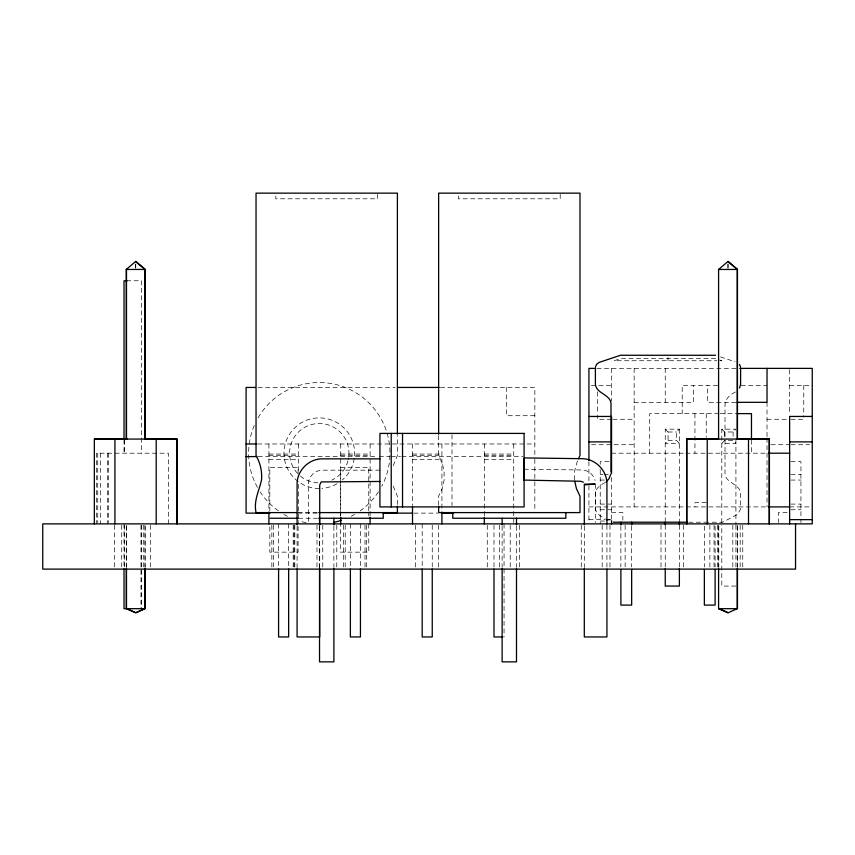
<?xml version="1.0" encoding="UTF-8"?>
<svg xmlns="http://www.w3.org/2000/svg" width="855" height="855" viewBox="0 0 855 855"><rect width="100%" height="100%" fill="white"/><g stroke="black" fill="none" stroke-linecap="round" stroke-linejoin="round"><path stroke-width="0.64" stroke-dasharray="4.28 3.21" d="M393.247 465.612L397.393 455.491L397.393 435.516M577.403 461.016L574.517 471.565L574.517 480.115M665.243 429.167L668.076 431.999L668.076 440.475L665.243 443.307L679.383 443.307L676.551 440.475L676.551 431.999L679.383 429.167L665.243 429.167L665.243 520.695M721.791 429.167L724.613 431.999L733.098 431.999L735.92 429.167L721.791 429.167L721.791 524.692M735.418 391.996C730.191 394.508 724.794 399.082 725.008 405.42L725.008 472.046C723.886 483.428 740.537 483.299 740.622 493.869L740.494 509.259L737.641 514.357L722.721 522.202L707.662 522.202M605.319 482.444C600.969 484.785 595.187 488.098 595.39 493.869L595.39 507.774C595.208 513.299 600.712 516.612 605.287 518.141M126.529 280.761L141.556 280.761L141.556 453.203M715.582 358.608L620.431 358.608L614.05 360.735L716.885 360.735M720.124 360.735L721.962 360.735L717.708 359.324M596.897 368.387L735.92 368.387M591.339 385.359L611.539 385.359M717.644 385.359L682.205 385.359L682.205 413.628M741.103 385.359L767.02 385.359M789.635 385.359L812.25 385.359M258.071 387.443L395.128 387.443M440.368 387.443L534.835 387.443L534.835 456.591M634.154 402.32L693.523 402.32L693.523 385.359M735.92 402.32L707.651 402.32L707.651 385.359M718.959 413.628L649.704 413.628L649.704 453.203M720.263 413.628L735.866 413.628M534.835 415.712L506.566 415.712L506.566 387.443M611.539 419.281L597.399 419.281L597.399 415.359M612.864 419.281L634.154 419.281M767.02 419.281L788.299 419.281M790.918 419.281L803.764 419.281L803.764 415.359M668.076 431.999L676.551 431.999M668.076 440.475L676.551 440.475M257.505 443.98L534.835 443.98M591.585 444.718L634.154 444.718M771.007 444.718L789.635 444.718M790.961 444.718L809.589 444.718M611.539 453.203L684.631 453.203M685.86 453.203L767.266 453.203M268.908 454.048L298.31 454.048M340.718 454.048L370.108 454.048M412.516 454.048L441.917 454.048M484.325 454.048L513.727 454.048M268.908 455.298L298.31 455.298M340.718 455.298L370.108 455.298M412.516 455.298L441.917 455.298M484.325 455.298L513.727 455.298M258.071 456.591L377.825 456.591M379.16 456.591L389.805 456.591M391.13 456.591L400.45 456.591M401.775 456.591L522.865 456.591M268.908 459.701L298.31 459.701M412.516 459.701L441.917 459.701M484.325 459.701L513.727 459.701M609.027 461.679L600.231 461.679L600.231 464.34M790.886 461.679L800.943 461.679L800.943 522.587M379.919 470.165L322.538 470.165A14.14 14.14 0 0 0 308.399 484.293L308.399 522.555M600.231 474.407L602.743 474.407M603.993 474.407L609.027 474.407M790.886 474.407L800.943 474.407M600.231 480.061L605.255 480.061M790.886 480.061L800.943 480.061M706.241 502.676L694.933 502.676L694.933 506.908M600.231 504.087L611.539 504.087M790.886 504.087L800.943 504.087M588.924 506.908L767.363 506.908M789.635 506.908L809.738 506.908M600.231 509.74L611.539 509.74M790.886 509.74L800.943 509.74M297.935 512.594L317.568 512.594M611.539 512.573L622.846 512.573L622.846 520.107M787.124 512.573L778.328 512.573L778.328 522.619M297.989 513.128L317.942 513.128M413.756 513.128L437.707 513.128M298.448 518.248L317.408 518.248M588.924 519.637L604.88 519.637M600.231 521.048L605.255 521.048M688.767 522.202L706.7 522.202M735.92 586.07L721.791 586.07L721.791 525.194M524.094 469.224L581.486 469.983A14.129 14.129 0 0 1 595.144 480.457M720.487 356.909L735.215 361.815M393.247 486.068L397.393 496.199L397.393 505.027M803.764 385.359L803.764 414.055M789.635 369.702L789.635 414.055M767.02 402.32L767.02 437.087M767.02 438.059L767.02 506.908M751.47 440.004L751.47 453.203M742.76 525.205L742.76 569.109M740.163 525.205L740.163 569.109M737.459 526.359L737.459 567.442M737.245 525.205L737.245 567.602M735.92 439.652L735.92 524.692M735.92 525.194L735.92 567.538M733.098 431.999L733.098 436.841M732.842 525.205L732.842 569.109M728.107 264.013L728.107 267.968M727.894 264.174L727.894 268.128M724.613 431.999L724.613 436.841M718.798 526.359L718.798 567.442M718.585 525.205L718.585 567.602M717.548 525.205L717.548 569.109M715.111 526.146L715.111 566.94M714.043 525.205L714.043 569.109M709.885 525.205L709.885 569.109M706.241 413.628L706.241 437.375M704.36 526.146L704.36 566.94M694.933 413.628L694.933 453.203M683.626 525.205L683.626 569.109M679.383 429.167L679.383 520.695M679.383 525.194L679.383 567.538M668.001 357.454L668.001 360.735M665.243 368.387L665.243 402.32M665.243 525.194L665.243 567.538M661.011 525.205L661.011 567.773M634.154 368.387L634.154 506.908M631.663 526.146L631.663 566.94M625.133 525.205L625.133 569.109M620.88 526.146L620.88 566.94M611.539 368.387L611.539 401.006M611.539 477.475L611.539 519.637M609.978 525.205L609.978 569.109M606.932 525.323L606.932 567.848M602.177 525.205L602.177 569.109M600.231 469.662L600.231 523.88M597.399 391.879L597.399 414.055M595.614 484.122L595.614 522.555M588.924 461.657L588.924 484.422M588.924 485.736L588.924 522.811M584.307 526.21L584.307 567.57M581.261 525.205L581.261 569.109M560.196 194.277L560.196 198.798L458.43 198.798L458.43 194.277M534.835 459.221L534.835 510.499M519.38 525.205L519.38 569.109M516.495 526.22L516.495 567.442M513.727 443.98L513.727 522.565M510.221 525.205L510.221 569.109M504.055 523.88L504.055 636.954M502.131 526.22L502.131 567.442M499.587 525.205L499.587 569.109M493.987 525.205L493.987 567.773M487.265 525.205L487.265 569.109M484.325 443.98L484.325 515.96M452.006 434.725L452.006 505.604M441.917 443.98L441.917 510.777M438.636 435.516L438.636 455.491L442.249 463.228L444.098 471.565L444.098 480.115L442.249 488.451L438.636 496.199L438.636 505.027M438.412 525.205L438.412 569.109M432.245 525.205L432.245 567.773M422.188 523.88L422.188 567.773M415.455 525.205L415.455 569.109M412.516 443.98L412.516 505.54M377.6 194.277L377.6 198.798L275.834 198.798L275.834 194.277M370.108 443.98L370.108 515.96M368.762 510.724L368.762 467.332L340.493 467.332L340.493 510.724M368.762 512.038L368.762 515.982M368.762 523.88L368.762 552.148L340.493 552.148L340.493 523.88M366.603 525.205L366.603 569.109M365 525.205L365 569.109M360.447 523.88L360.447 567.773M350.379 523.88L350.379 567.773M345.206 525.205L345.206 569.109M343.657 525.205L343.657 569.109M340.718 443.98L340.718 516.014M340.493 512.038L340.493 515.982M336.785 525.205L336.785 569.109M333.899 526.22L333.899 567.442M322.763 525.205L322.763 569.109M319.706 526.349L319.706 567.656M319.535 526.22L319.535 567.442M316.991 525.205L316.991 569.109M298.31 443.98L298.31 470.175M298.31 484.304L298.31 523.88M298.085 473.905L298.085 467.332L269.817 467.332L269.817 510.724M298.085 526.445L298.085 552.148L269.817 552.148L269.817 523.88M297.091 526.242L297.091 567.592M294.804 525.205L294.804 569.109M294.035 525.205L294.035 569.109M293.19 525.205L293.19 569.109M288.637 523.88L288.637 567.773M278.58 523.88L278.58 567.773M273.397 525.205L273.397 569.109M271.847 525.205L271.847 569.109M268.908 443.98L268.908 510.777M168.414 523.88L168.414 453.203L96.604 453.203L96.604 523.88M150.459 525.205L150.459 569.109M145.158 526.359L145.158 567.442M144.933 525.205L144.933 567.602M143.277 525.205L143.277 569.109M141.556 525.205L141.556 608.675M140.989 525.205L140.989 608.675M135.795 264.013L135.795 267.968M135.582 264.174L135.582 268.128M126.497 526.359L126.497 567.442M126.284 525.205L126.284 567.602M124.595 439.94L124.595 453.203M124.595 525.205L124.595 567.602M124.028 439.94L124.028 453.203M124.028 523.88L124.028 567.602M121.731 525.205L121.731 569.109M114.559 525.205L114.559 569.109M108.478 453.203L108.478 522.544M107.345 453.203L107.345 523.88M100.559 453.203L100.559 523.88M97.737 453.203L97.737 522.544M354.216 458.472A35.322 35.322 0 0 1 342.331 479.965M336.945 483.791A35.322 35.322 0 0 1 321.918 488.419M319.289 488.526A35.322 35.322 0 0 1 299.4 482.391M298.32 481.622A35.322 35.322 0 0 1 305.16 420.831A35.322 35.322 0 0 1 354.387 457.147M258.082 417.86A70.676 70.676 0 0 1 353.489 391.355A70.676 70.676 0 0 1 381.768 486.239M378.434 491.892A70.676 70.676 0 0 1 360.179 510.852M354.622 514.411A70.676 70.676 0 0 1 351.159 516.281M306.133 522.64A70.676 70.676 0 0 1 298.481 520.738M287.419 516.281A70.676 70.676 0 0 1 283.956 514.411M278.399 510.852A70.676 70.676 0 0 1 260.155 491.892M257.441 487.393A70.676 70.676 0 0 1 254.512 424.935M297.412 473.264A29.679 29.679 0 0 1 311.605 424.529A29.679 29.679 0 0 1 348.263 459.637M347.964 460.888A29.679 29.679 0 0 1 331.836 480.104M318.007 482.861A29.679 29.679 0 0 1 298.299 474.194M724.613 440.475L721.791 443.307L735.92 443.307L733.098 440.475L724.613 440.475"/><path stroke-width="1.28" d="M610.833 474.098L608.963 478.853L606.163 481.857M606.932 523.987L606.932 483.364C606.772 470.314 595.358 458.857 582.308 458.686L524.254 457.927L523.88 480.083L580.673 481.269L583.42 482.177M595.518 366.763L596.544 364.454L598.981 362.456L620.431 355.274L715.582 355.274M578.44 458.804L579.989 455.491L579.989 193.145L438.636 193.145L438.636 434.18M739.49 388.042L740.59 384.376L740.622 368.024M126.284 439.064L126.284 269.453L135.795 261.374L145.158 269.282L145.158 438.904M718.585 439.064L718.585 269.453L728.107 261.374L737.459 269.282L737.459 438.904M144.933 568.928L144.933 608.685L135.721 612.843L126.284 608.685L126.284 568.928M126.284 269.453L144.933 269.453L144.933 439.064M718.585 269.453L737.245 269.453L737.245 439.064M127.203 280.761L124.028 280.761L124.028 438.604M595.572 368.387L588.924 368.387L588.924 460.599M739.81 368.387L812.25 368.387L812.25 523.88L42.75 523.88L42.75 569.109L795.545 569.109L795.545 523.88M255.41 387.443L246.09 387.443L246.09 513.128L270.041 513.128M397.789 387.443L439.032 387.443M737.213 402.32L767.02 402.32L767.02 368.387M737.17 413.628L751.47 413.628L751.47 438.69M588.924 416.449L611.539 416.449L611.539 473.52M812.25 416.449L789.635 416.449L789.635 523.88M94.552 438.904L127.213 438.904M144.431 438.904L177.103 438.904L177.103 523.709M718.189 438.904L686.854 438.904L686.854 523.709M736.732 438.904L769.404 438.904L769.404 523.709M588.924 441.896L611.539 441.896M789.635 441.896L812.25 441.896M246.09 443.98L256.233 443.98M768.581 453.203L789.635 453.203M246.09 456.591L256.735 456.591M379.919 458.857L321.79 458.857C308.708 459.007 297.241 470.474 297.091 483.556L297.091 524.906M379.919 481.472L321.17 481.931L319.706 485.042L319.706 525.013M584.307 484.122L595.08 484.122L584.307 484.849L584.307 524.874M768.677 506.908L789.635 506.908M297.145 512.594L256.04 512.594C253.508 500.795 259.012 491.101 261.512 480.115C262.239 471.533 260.337 462.95 256.04 455.491L256.04 193.145L397.393 193.145L397.393 434.18M318.733 512.594L397.393 512.594L397.393 506.288M383.147 513.128L412.42 513.128M441.693 513.128L453.674 513.128M270.18 518.248L297.145 518.248M318.733 518.248L383.254 518.248L383.254 512.594M606.216 519.637L610.203 519.637M789.635 519.637L812.25 519.637M613.281 522.202L687.441 522.202M144.933 608.685L124.028 608.675L124.028 568.928M718.585 568.928L718.585 608.685L737.245 608.685L737.245 568.928M502.793 636.954L493.987 636.954L493.987 569.109M718.798 608.525L728.236 612.682M718.585 608.685L728.022 612.843L737.459 608.525L737.459 568.767M727.894 261.534L737.245 269.453M135.582 261.534L144.933 269.453M739.468 364.454L740.483 366.763M574.784 481.301L576.366 488.451L579.989 496.199L579.989 512.594L438.636 512.594L438.636 506.288M769.19 523.88L769.19 439.064L686.64 439.064L686.64 523.88M748.51 439.064L748.51 523.88M715.111 569.569L715.111 605.094L704.36 605.094L704.36 569.569M707.235 439.064L707.235 523.88M679.383 522.031L679.383 524.692M679.383 568.725L679.383 586.07L665.243 586.07L665.243 568.725M665.243 522.031L665.243 524.692M631.663 522.202L631.663 524.831M631.663 569.569L631.663 605.094L620.88 605.094L620.88 569.569M620.88 522.202L620.88 524.831M611.539 520.695L611.539 523.88M611.004 472.046L611.004 405.42C612.127 394.048 595.475 394.176 595.39 383.606L595.39 368.024M606.932 569.173L606.932 636.954L584.307 636.954L584.307 568.906M565.85 512.594L565.85 518.248L452.776 518.248L452.776 512.594M516.495 518.248L516.495 524.895M516.495 568.778L516.495 661.856L502.131 661.856L502.131 568.778M502.131 518.248L502.131 524.895M484.325 517.286L484.325 523.88M441.917 512.006L441.917 523.88M432.245 569.109L432.245 636.954L422.188 636.954L422.188 569.109M412.516 506.726L412.516 523.88M402.534 433.41L402.534 506.908M391.227 433.41L391.227 506.908M370.108 517.286L370.108 523.88M360.447 569.109L360.447 636.954L350.379 636.954L350.379 569.109M340.718 517.286L340.718 523.88M333.899 518.248L333.899 524.895M333.899 568.778L333.899 661.856L319.535 661.856L319.535 568.778M319.706 568.992L319.706 636.954L297.091 636.954L297.091 568.928M319.535 518.248L319.535 524.895M288.637 569.109L288.637 636.954L278.58 636.954L278.58 569.109M268.908 512.006L268.908 523.88M176.878 523.88L176.878 439.064L94.339 439.064L94.339 523.88M156.198 439.064L156.198 523.88M145.158 568.767L145.158 608.525L135.934 612.682L126.497 608.525L126.497 568.767M126.497 269.282L126.497 438.904M114.923 439.064L114.923 523.88M341.359 520.342A70.676 70.676 0 0 1 333.749 522.384M524.094 433.41L379.919 433.41L379.919 506.908L524.094 506.908L524.094 433.41"/></g></svg>
